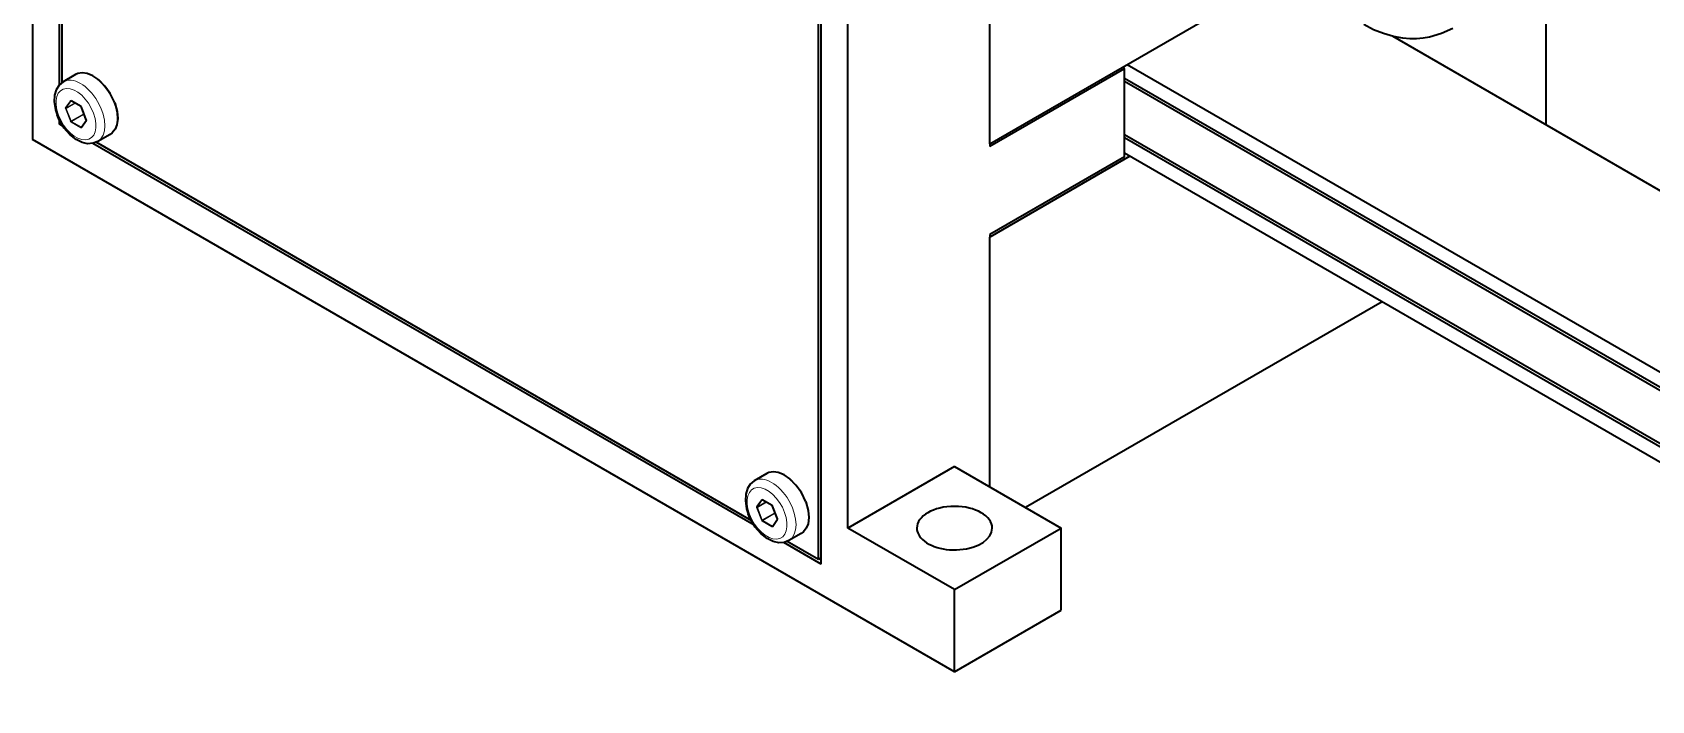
# Model space of a CAD drawing. Extents: x 157 to 1229, y 75 to 1118.
# Drawn here: x 948.6 to 1077.4, y 984.7 to 1037.9 of the extents above; entities that cross this region are included whole.
import ezdxf

# ---------------------------------------------------------------- set-up
doc = ezdxf.new("R2010")
doc.units = 0

msp = doc.modelspace()

# ---------------------------------------------------------------- linework, layer by layer
at = {"color": 7, "lineweight": 35}
for p, q in [((948.56, 1085.64), (948.56, 1029.42)), ((950.68, 1075.79), (950.68, 1033.74)), ((950.89, 1075.41), (950.89, 1033.94)), ((1024.78, 1029.07), (1024.78, 1054.7)), ((1024.78, 1030.5), (1024.78, 1054.7)), ((1013.47, 998.48), (1013.47, 1048.16)), ((1011.14, 995.99), (1011.14, 1046.82)), ((1011.35, 995.62), (1011.35, 1046.94)), ((1024.78, 1029.07), (1048.33, 1042.67)), ((1056.85, 1037.63), (1123.49, 999.15)), ((1035.71, 1035.38), (1110.97, 991.93)), ((1110.97, 990.7), (1035.5, 1034.28)), ((1110.97, 990.46), (1035.5, 1034.03)), ((1021.96, 987.05), (948.56, 1029.42)), ((1006, 998.71), (953.36, 1029.1)), ((1005.77, 999.08), (953.63, 1029.19)), ((1110.97, 986.22), (1035.5, 1029.79)), ((1110.97, 985.97), (1035.5, 1029.55)), ((1110.97, 984.75), (1035.5, 1028.32)), ((1055.99, 1016.49), (1027.61, 1000.11))]:
    msp.add_line(p, q, dxfattribs=at)
at = {"color": 7, "lineweight": 35, "ltscale": 0.298895}
msp.add_line((1069.05, 1030.58), (1069.05, 1042.54), dxfattribs=at)
at = {"color": 7, "lineweight": 35, "ltscale": 0.309247}
for p, q in [((1035.5, 1035.05), (1024.78, 1028.87)), ((1035.5, 1028.04), (1024.78, 1021.85))]:
    msp.add_line(p, q, dxfattribs=at)
at = {"color": 7, "lineweight": 35, "ltscale": 0.005103}
for p, q in [((1035.32, 1035.16), (1035.5, 1035.05)), ((1024.78, 1029.07), (1024.78, 1028.87)), ((1024.78, 1021.85), (1024.78, 1021.65))]:
    msp.add_line(p, q, dxfattribs=at)
at = {"color": 7, "lineweight": 35, "ltscale": 0.175375}
msp.add_line((1035.5, 1028.04), (1035.5, 1035.05), dxfattribs=at)
at = {"color": 7, "lineweight": 35, "ltscale": 0.028578}
msp.add_line((952, 1034.58), (951.01, 1034.01), dxfattribs=at)
at = {"color": 7, "lineweight": 13, "ltscale": 0.016861}
for p, q in [((951.58, 1032.5), (951.19, 1031.95)), ((951.65, 1032.48), (951.26, 1031.93)), ((1007.49, 998.59), (1007.88, 999.14))]:
    msp.add_line(p, q, dxfattribs=at)
at = {"color": 7, "lineweight": 13, "ltscale": 0.022391}
for p, q in [((952.42, 1032.06), (951.64, 1032.51)), ((1007.43, 1000.3), (1006.65, 1000.74)), ((1006.65, 999.03), (1007.43, 998.58)), ((1006.69, 999.09), (1007.47, 998.64))]:
    msp.add_line(p, q, dxfattribs=at)
at = {"color": 7, "lineweight": 35, "ltscale": 0.000190148}
for p, q in [((951.65, 1032.48), (951.64, 1032.49)), ((1006.66, 1000.72), (1006.66, 1000.72))]:
    msp.add_line(p, q, dxfattribs=at)
at = {"color": 7, "lineweight": 35, "ltscale": 0.022391}
msp.add_line((952.43, 1032.04), (951.65, 1032.48), dxfattribs=at)
at = {"color": 7, "lineweight": 13, "ltscale": 0.026806}
for p, q in [((951.19, 1031.87), (951.58, 1030.87)), ((952.87, 1030.98), (952.48, 1031.98))]:
    msp.add_line(p, q, dxfattribs=at)
at = {"color": 7, "lineweight": 13, "ltscale": 0.019479}
msp.add_line((951.93, 1032.32), (951.26, 1031.93), dxfattribs=at)
at = {"color": 7, "lineweight": 13, "ltscale": 0.0205}
for p, q in [((951.97, 1032.3), (951.26, 1031.89)), ((1006.98, 1000.54), (1006.27, 1000.13))]:
    msp.add_line(p, q, dxfattribs=at)
at = {"color": 7, "lineweight": 13, "ltscale": 0.026803}
msp.add_line((951.26, 1031.89), (951.65, 1030.89), dxfattribs=at)
at = {"color": 7, "lineweight": 13, "ltscale": 0.027277}
for p, q in [((952.59, 1031.44), (951.65, 1030.89)), ((952.62, 1031.4), (951.68, 1030.85)), ((1007.6, 999.67), (1006.66, 999.13)), ((1007.63, 999.64), (1006.69, 999.09))]:
    msp.add_line(p, q, dxfattribs=at)
at = {"color": 7, "lineweight": 35, "ltscale": 0.026806}
msp.add_line((952.85, 1030.99), (952.47, 1031.98), dxfattribs=at)
at = {"color": 7, "lineweight": 13, "ltscale": 0.004037}
for p, q in [((952.61, 1031.6), (952.64, 1031.44)), ((1007.63, 999.84), (1007.66, 999.68))]:
    msp.add_line(p, q, dxfattribs=at)
at = {"color": 7, "lineweight": 13, "ltscale": 0.002203}
for p, q in [((952.62, 1031.4), (952.7, 1031.37)), ((1007.63, 999.64), (1007.72, 999.61))]:
    msp.add_line(p, q, dxfattribs=at)
at = {"color": 7, "lineweight": 13, "ltscale": 0.00101}
msp.add_line((952.64, 1031.44), (952.68, 1031.43), dxfattribs=at)
at = {"color": 7, "lineweight": 35, "ltscale": 0.008908}
msp.add_line((950.68, 1031), (950.68, 1030.65), dxfattribs=at)
at = {"color": 7, "lineweight": 35, "ltscale": 0.004182}
msp.add_line((950.68, 1030.65), (950.82, 1030.73), dxfattribs=at)
at = {"color": 7, "lineweight": 35, "ltscale": 0.008912}
msp.add_line((950.99, 1030.47), (950.68, 1030.65), dxfattribs=at)
at = {"color": 7, "lineweight": 13, "ltscale": 0.022393}
for p, q in [((951.64, 1030.79), (952.42, 1030.34)), ((951.68, 1030.85), (952.45, 1030.41))]:
    msp.add_line(p, q, dxfattribs=at)
at = {"color": 7, "lineweight": 13, "ltscale": 0.001213}
for p, q in [((952.49, 1030.43), (952.45, 1030.41)), ((1007.51, 998.67), (1007.47, 998.64))]:
    msp.add_line(p, q, dxfattribs=at)
at = {"color": 7, "lineweight": 35, "ltscale": 0.01686}
for p, q in [((952.47, 1030.4), (952.86, 1030.95)), ((1007.49, 998.64), (1007.87, 999.19))]:
    msp.add_line(p, q, dxfattribs=at)
at = {"color": 7, "lineweight": 13, "ltscale": 0.01686}
for p, q in [((952.48, 1030.35), (952.87, 1030.9)), ((1006.59, 1000.74), (1006.2, 1000.19)), ((1006.66, 1000.72), (1006.27, 1000.17))]:
    msp.add_line(p, q, dxfattribs=at)
at = {"color": 7, "lineweight": 35, "ltscale": 0.028577}
for p, q in [((954.75, 1029.82), (953.76, 1029.25)), ((1007.01, 1002.82), (1006.02, 1002.25)), ((1009.76, 998.06), (1008.77, 997.49))]:
    msp.add_line(p, q, dxfattribs=at)
at = {"color": 7, "lineweight": 35, "ltscale": 0.035721}
msp.add_line((1024.78, 1029.07), (1024.78, 1030.5), dxfattribs=at)
at = {"color": 7, "lineweight": 35, "ltscale": 0.321496}
msp.add_line((1035.92, 1028.08), (1024.78, 1021.65), dxfattribs=at)
at = {"color": 7, "lineweight": 35, "ltscale": 0.497688}
msp.add_line((1024.78, 1001.74), (1024.78, 1021.65), dxfattribs=at)
at = {"color": 7, "lineweight": 35, "ltscale": 0.035722}
msp.add_line((1024.78, 1020.22), (1024.78, 1021.65), dxfattribs=at)
at = {"color": 7, "lineweight": 35, "ltscale": 0.461966}
msp.add_line((1024.78, 1001.74), (1024.78, 1020.22), dxfattribs=at)
at = {"color": 7, "lineweight": 35, "ltscale": 0.244949}
for p, q in [((1021.96, 1003.38), (1013.47, 998.48)), ((1021.96, 1003.38), (1030.44, 998.48)), ((1021.96, 993.58), (1013.47, 998.48)), ((1021.96, 993.58), (1030.44, 998.48)), ((1021.96, 987.05), (1030.44, 991.94))]:
    msp.add_line(p, q, dxfattribs=at)
at = {"color": 7, "lineweight": 13, "ltscale": 0.019478}
msp.add_line((1006.95, 1000.56), (1006.27, 1000.17), dxfattribs=at)
at = {"color": 7, "lineweight": 35, "ltscale": 0.022393}
msp.add_line((1007.44, 1000.27), (1006.66, 1000.72), dxfattribs=at)
at = {"color": 7, "lineweight": 35, "ltscale": 0.026804}
msp.add_line((1007.87, 999.22), (1007.48, 1000.22), dxfattribs=at)
at = {"color": 7, "lineweight": 13, "ltscale": 0.026805}
msp.add_line((1007.88, 999.22), (1007.49, 1000.22), dxfattribs=at)
at = {"color": 7, "lineweight": 13, "ltscale": 0.026804}
for p, q in [((1006.2, 1000.11), (1006.59, 999.11)), ((1006.27, 1000.13), (1006.66, 999.13))]:
    msp.add_line(p, q, dxfattribs=at)
at = {"color": 7, "lineweight": 13, "ltscale": 0.001008}
msp.add_line((1007.66, 999.68), (1007.69, 999.67), dxfattribs=at)
at = {"color": 7, "lineweight": 35, "ltscale": 0.163298}
msp.add_line((1030.44, 991.94), (1030.44, 998.48), dxfattribs=at)
at = {"color": 7, "lineweight": 35, "ltscale": 0.085988}
msp.add_line((1011.35, 995.62), (1008.37, 997.34), dxfattribs=at)
at = {"color": 7, "lineweight": 35, "ltscale": 0.071887}
msp.add_line((1011.14, 995.99), (1008.65, 997.42), dxfattribs=at)
at = {"color": 7, "lineweight": 35, "ltscale": 0.006125}
msp.add_line((1011.35, 996.11), (1011.14, 995.99), dxfattribs=at)
at = {"color": 7, "lineweight": 35, "ltscale": 0.1633}
msp.add_line((1021.96, 987.05), (1021.96, 993.58), dxfattribs=at)
at = {"color": 7, "lineweight": 35}
for points in [[(1061.62, 1038.26), (1060.73, 1037.85), (1059.77, 1037.57), (1059.26, 1037.49), (1058.74, 1037.44), (1058.2, 1037.44), (1057.65, 1037.49), (1056.89, 1037.62), (1056.11, 1037.84), (1055.32, 1038.15), (1054.53, 1038.56)], [(951.01, 1034.01), (950.69, 1033.75), (950.45, 1033.38), (950.33, 1032.95), (950.29, 1032.42), (950.39, 1031.78), (950.52, 1031.38)], [(955.11, 1032.32), (954.75, 1033.07), (954.33, 1033.66), (953.84, 1034.16), (953.38, 1034.48), (952.91, 1034.67), (952.53, 1034.72), (952.18, 1034.66), (952, 1034.58)], [(953.76, 1029.25), (953.39, 1029.11), (952.95, 1029.08), (952.52, 1029.18), (952.04, 1029.41), (951.54, 1029.81), (951.09, 1030.32), (950.69, 1030.99), (950.52, 1031.38)], [(955.11, 1032.32), (955.3, 1031.65), (955.35, 1031.09), (955.28, 1030.59), (955.14, 1030.23), (954.92, 1029.94), (954.75, 1029.82)], [(1010.12, 1000.56), (1009.77, 1001.31), (1009.34, 1001.9), (1008.85, 1002.4), (1008.39, 1002.71), (1007.93, 1002.91), (1007.54, 1002.96), (1007.19, 1002.9), (1007.01, 1002.82)], [(1006.02, 1002.25), (1005.7, 1001.99), (1005.47, 1001.62), (1005.34, 1001.19), (1005.31, 1000.66), (1005.41, 1000.02), (1005.53, 999.62)], [(1010.12, 1000.56), (1010.31, 999.89), (1010.36, 999.33), (1010.3, 998.83), (1010.15, 998.47), (1009.93, 998.18), (1009.76, 998.06)], [(1008.77, 997.49), (1008.4, 997.34), (1007.97, 997.32), (1007.53, 997.42), (1007.05, 997.65), (1006.55, 998.05), (1006.1, 998.56), (1005.7, 999.22), (1005.53, 999.62)]]:
    msp.add_lwpolyline(points, dxfattribs=at)
for centre, radius, start, end in [((952.37, 1031.95), 0.106, 19.8785, 55.2989), ((952.8, 1030.96), 0.0644, 352.3851, 24.9944), ((1007.38, 1000.19), 0.106, 19.8785, 55.2989), ((1007.81, 999.2), 0.0644, 352.3851, 24.9944)]:
    msp.add_arc(centre, radius, start, end, dxfattribs=at)
at = {"color": 7, "lineweight": 13}
for centre, radius, start, end in [((950.27, 1031.14), 2.34, 7.2735, 22.4312), ((952.54, 1031.46), 0.104, 320.8028, 349.2229), ((1005.28, 999.38), 2.34, 7.2735, 22.4312), ((1007.55, 999.7), 0.104, 320.8028, 349.2229)]:
    msp.add_arc(centre, radius, start, end, dxfattribs=at)
for centre, major_axis, ratio, start_param, end_param in [((953.37, 1032.2), (-1.38, 2.38), 0.57735, 3.141622, 6.283214), ((952.38, 1031.63), (-1.38, 2.38), 0.57735, 3.141622, 6.283214), ((952.03, 1031.43), (-1.12, 1.95), 0.57735, 4.426991, 10.710176), ((951.64, 1032.42), (-0.05, 0.0866), 0.57735, 5.497787, 6.544985), ((951.62, 1032.52), (-0.0409, 0.0287), 0.788675, 1.219917, 2.790713), ((951.68, 1032.53), (0.025, 0.0433), 0.57735, 2.356194, 3.141593), ((951.25, 1031.87), (-0.05, 0.0866), 0.57735, 0.261799, 1.308997), ((951.23, 1031.97), (-0.0409, 0.0287), 0.788675, 1.219917, 2.790713), ((951.23, 1031.89), (-0.0466, -0.0181), 0.211325, 0.631914, 2.202711), ((951.29, 1031.89), (-0.025, 0.0433), 0.57735, 0.261799, 1.308997), ((952.42, 1031.98), (-0.05, 0.0866), 0.57735, 4.45059, 5.497787), ((952.45, 1032.08), (0.025, 0.0433), 0.57735, 2.356194, 3.141593), ((952.51, 1032), (0.0466, 0.0181), 0.211325, 3.141593, 3.773507), ((952.62, 1031.44), (-0.025, 0.0433), 0.57735, 1.308997, 2.356194), ((952.62, 1031.44), (-0.0495, -0.0072), 0.042906, 4.250387, 5.373351), ((951.62, 1030.89), (-0.0466, -0.0181), 0.211325, 0.631914, 2.202711), ((951.64, 1030.87), (-0.05, 0.0866), 0.57735, 1.308997, 2.356194), ((951.68, 1030.81), (-0.025, -0.0433), 0.57735, 3.926991, 5.497787), ((951.68, 1030.89), (-0.025, 0.0433), 0.57735, 1.308997, 2.356194), ((952.45, 1030.36), (-0.025, -0.0433), 0.57735, 3.926991, 5.497787), ((952.42, 1030.43), (-0.05, 0.0866), 0.57735, 2.356194, 3.403392), ((952.45, 1030.45), (-0.025, 0.0433), 0.57735, 2.356194, 3.04319), ((952.51, 1030.37), (0.0409, -0.0287), 0.788675, 3.141471, 4.36151), ((952.9, 1031), (0.0466, 0.0181), 0.211325, 3.141593, 3.773507), ((952.9, 1030.92), (0.0409, -0.0287), 0.788675, 3.141471, 4.36151), ((952.8, 1030.98), (-0.05, 0.0866), 0.57735, 3.403392, 4.45059), ((1008.39, 1000.44), (-1.38, 2.38), 0.57735, 3.141622, 6.283214), ((1007.04, 999.66), (-1.12, 1.95), 0.57735, 4.426991, 10.710176), ((1007.4, 999.87), (-1.38, 2.38), 0.57735, 3.141622, 6.283214), ((1006.27, 1000.11), (-0.05, 0.0866), 0.57735, 0.261799, 1.308997), ((1006.24, 1000.21), (-0.0409, 0.0287), 0.788675, 1.219917, 2.790713), ((1006.65, 1000.66), (-0.05, 0.0866), 0.57735, 5.497787, 6.544985), ((1006.63, 1000.76), (-0.0409, 0.0287), 0.788675, 1.219917, 2.790713), ((1006.69, 1000.77), (0.025, 0.0433), 0.57735, 2.356194, 3.141593), ((1007.43, 1000.22), (-0.05, 0.0866), 0.57735, 4.45059, 5.497787), ((1007.47, 1000.32), (0.025, 0.0433), 0.57735, 2.356194, 3.141593), ((1007.53, 1000.24), (0.0466, 0.0181), 0.211325, 3.141593, 3.773507), ((1006.24, 1000.13), (-0.0466, -0.0181), 0.211325, 0.631914, 2.202711), ((1006.3, 1000.13), (-0.025, 0.0433), 0.57735, 0.261799, 1.308997), ((1006.63, 999.13), (-0.0466, -0.0181), 0.211325, 0.631914, 2.202711), ((1006.65, 999.11), (-0.05, 0.0866), 0.57735, 1.308997, 2.356194), ((1006.69, 999.05), (-0.025, -0.0433), 0.57735, 3.926991, 5.497787), ((1006.69, 999.13), (-0.025, 0.0433), 0.57735, 1.308997, 2.356194), ((1007.63, 999.68), (-0.0495, -0.0072), 0.042906, 4.250387, 5.373351), ((1007.63, 999.68), (-0.025, 0.0433), 0.57735, 1.308997, 2.356194), ((1007.91, 999.16), (0.0409, -0.0287), 0.788675, 3.141471, 4.36151), ((1007.91, 999.24), (0.0466, 0.0181), 0.211325, 3.141593, 3.773507), ((1007.82, 999.22), (-0.05, 0.0866), 0.57735, 3.403392, 4.45059), ((1007.47, 998.6), (-0.025, -0.0433), 0.57735, 3.926991, 5.497787), ((1007.43, 998.66), (-0.05, 0.0866), 0.57735, 2.356194, 3.403392), ((1007.47, 998.68), (-0.025, 0.0433), 0.57735, 2.356194, 3.04319), ((1007.53, 998.61), (0.0409, -0.0287), 0.788675, 3.141471, 4.36151)]:
    msp.add_ellipse(centre, major_axis=major_axis, ratio=ratio, start_param=start_param, end_param=end_param, dxfattribs=at)
at = {"color": 7, "lineweight": 35}
for start_param, end_param in [(3.141564, 6.283156), (6.283156, 6.568583), (0.285398, 3.141564)]:
    msp.add_ellipse((1021.96, 998.48), major_axis=(-3, 0), ratio=0.57735, start_param=start_param, end_param=end_param, dxfattribs=at)

doc.saveas('drawing.dxf')
